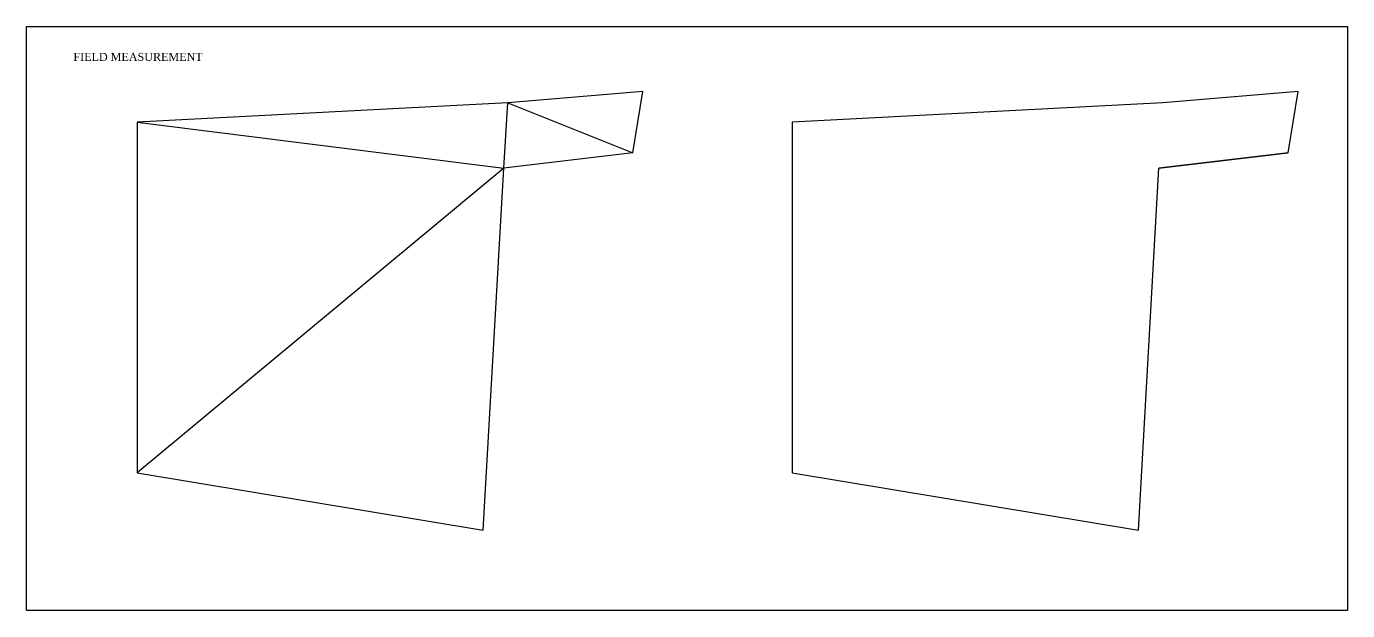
# Model space of a CAD drawing. Header units: inches. Extents: x -14619 to 1971361, y -855114 to -978.
# Drawn here: x 25961 to 27452, y -11069 to -10410 of the extents above; entities that cross this region are included whole.
import ezdxf

# ---------------------------------------------------------------- set-up
doc = ezdxf.new("R2010")
doc.units = ezdxf.units.IN
doc.header["$LTSCALE"] = 0.5
doc.header["$MEASUREMENT"] = 0
doc.layers.add('Toilet', color=7, linetype='Continuous', lineweight=25)
doc.styles.get("Standard").update_dxf_attribs({"font": 'arial.ttf'})

msp = doc.modelspace()

# ---------------------------------------------------------------- linework, layer by layer
at = {"layer": 'Toilet'}
for p, q in [((26504.5, -10496.1), (26086.1, -10517.8)), ((26499.8, -10569.9), (26504.5, -10496.1)), ((26657, -10483.2), (26504.5, -10496.1)), ((26504.5, -10496.1), (26645.7, -10552.3)), ((26645.7, -10552.3), (26657, -10483.2)), ((27243.9, -10496.1), (26825.5, -10517.8)), ((27396.4, -10483.2), (27243.9, -10496.1)), ((27385.1, -10552.3), (27396.4, -10483.2)), ((26086.1, -10517.8), (26086.1, -10913.8)), ((26086.1, -10517.8), (26499.8, -10569.9)), ((26825.5, -10517.8), (26825.5, -10913.8)), ((26645.7, -10552.3), (26499.8, -10569.9)), ((27385.1, -10552.3), (27239.2, -10569.9)), ((26499.8, -10569.9), (26086.1, -10913.8)), ((26476.8, -10978.3), (26499.8, -10569.9)), ((27216.2, -10978.3), (27239.2, -10569.9)), ((26086.1, -10913.8), (26476.8, -10978.3)), ((26825.5, -10913.8), (27216.2, -10978.3))]:
    msp.add_line(p, q, dxfattribs=at)
for points in [[(25961.1, -10409.7), (27452.3, -10409.7), (27452.3, -11069.2), (25961.1, -11069.2)], [(27239.2, -10569.9), (27385.1, -10552.3), (27396.4, -10483.2), (27243.9, -10496.1), (26825.5, -10517.8), (26825.5, -10913.8), (27216.2, -10978.3)]]:
    msp.add_lwpolyline(points, close=True, dxfattribs=at)

# ---------------------------------------------------------------- texts
at = {"insert": (26087.1, -10439.6), "char_height": 9.03, "width": 193.502, "attachment_point": 2}
msp.add_mtext('{\\fTimes New Roman|b0|i0|c0|p18;FIELD MEASUREMENT}', dxfattribs=at)

doc.saveas('drawing.dxf')
